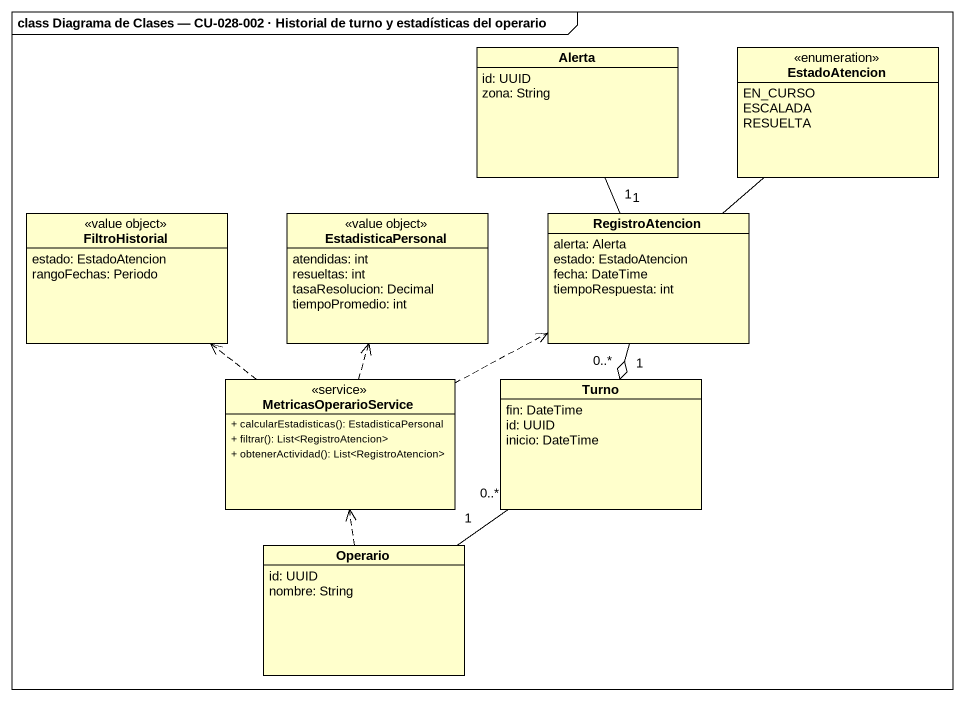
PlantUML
@startuml
mainframe class Diagrama de Clases — CU-028-002 · Historial de turno y estadísticas del operario
hide circle
hide empty members
skinparam classAttributeIconSize 0
class Alerta {
  id: UUID
  zona: String
}
enum EstadoAtencion {
  EN_CURSO
  ESCALADA
  RESUELTA
}
class FiltroHistorial <<value object>> {
  estado: EstadoAtencion
  rangoFechas: Periodo
}
class EstadisticaPersonal <<value object>> {
  atendidas: int
  resueltas: int
  tasaResolucion: Decimal
  tiempoPromedio: int
}
class RegistroAtencion {
  alerta: Alerta
  estado: EstadoAtencion
  fecha: DateTime
  tiempoRespuesta: int
}
class MetricasOperarioService <<service>> {
  + calcularEstadisticas(): EstadisticaPersonal
  + filtrar(): List<RegistroAtencion>
  + obtenerActividad(): List<RegistroAtencion>
}
class Turno {
  fin: DateTime
  id: UUID
  inicio: DateTime
}
class Operario {
  id: UUID
  nombre: String
}
RegistroAtencion "1" -up- "1" Alerta
RegistroAtencion -up- EstadoAtencion
MetricasOperarioService .up.> FiltroHistorial
MetricasOperarioService .up.> EstadisticaPersonal
MetricasOperarioService .right.> RegistroAtencion
Turno "1" o-up- "0..*" RegistroAtencion
Operario .up.> MetricasOperarioService
Operario "1" -up- "0..*" Turno
@enduml
